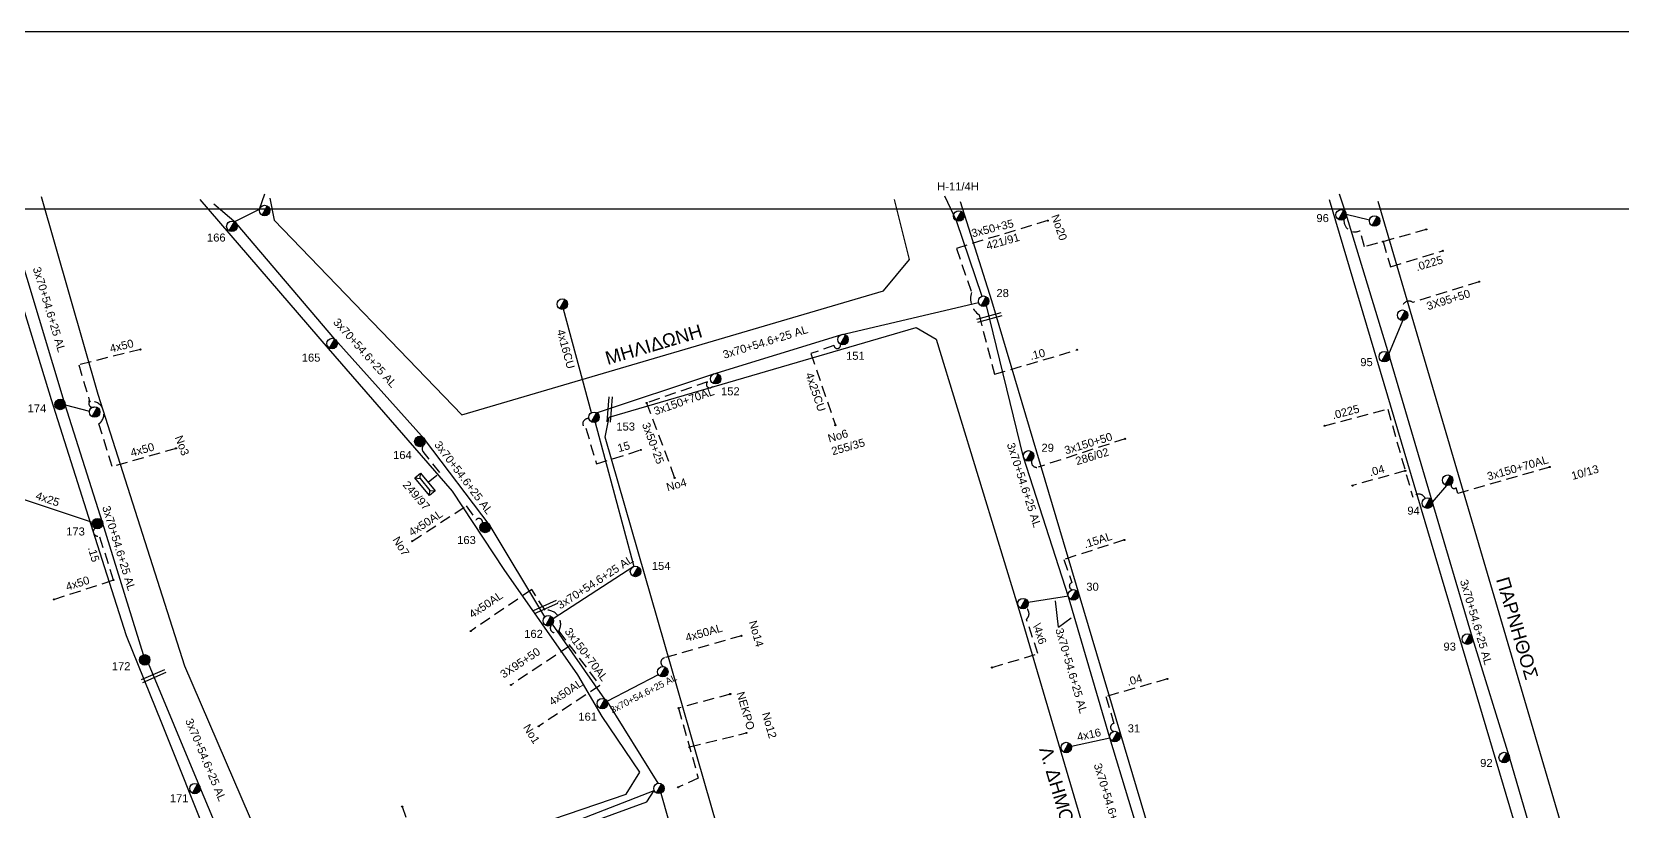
# Model space of a CAD drawing. Header units: millimetres. Extents: x 1421 to 10994, y 848 to 1896.
# Drawn here: x 9950.2 to 10307.8, y 1720.4 to 1895.5 of the extents above; entities that cross this region are included whole.
import ezdxf
from ezdxf.enums import TextEntityAlignment as Align

# ---------------------------------------------------------------- set-up
doc = ezdxf.new("R2010")
doc.units = ezdxf.units.MM
doc.linetypes.add('DASHED', pattern=[19.05, 12.7, -6.35])
for name, color, linetype, lineweight in [('.0225', 7, 'DASHED', 30), ('.04', 7, 'DASHED', 30), ('.15AL', 7, 'DASHED', 30), ('3x150+50', 7, 'Continuous', 30), ('3x150+70AL', 7, 'DASHED', 30), ('3x50+25', 7, 'Continuous', 30), ('3x70+54.6+25 AL', 7, 'SYN_LINE', 30), ('3X95+50', 7, 'Continuous', 30), ('4x120+25 AL', 7, 'SYN_LINE', 30), ('4x16', 7, 'Continuous', 30), ('4x16CU', 7, 'Continuous', 30), ('4x25', 7, 'Continuous', 30), ('4X35', 7, 'DASHED', 30), ('4x50', 7, 'Continuous', 30), ('Άγνωστα', 7, 'Continuous', 30), ('Υπόγεια Καλώδια Δικτύου ΧΤ   .10', 7, 'DASHED', 30), ('Υπόγεια καλώδια Παροχών ΧΤ   4x50AL', 7, 'DASHED', 30), ('Υπόγεια καλώδια Παροχών ΧΤ   4x6', 7, 'DASHED', 30)]:
    doc.layers.add(name, color=color, linetype=linetype, lineweight=lineweight)
for name, color, linetype in [('3x50+35CU', 7, 'Continuous'), ('Pillar', 7, 'Continuous'), ('TEXT ΚΑΛΩΔΙΩΝ', 7, 'Continuous'), ('ΑΓΝΩΣΤΟ ΕΝΑΕΡΙΟ ΚΑΛΩΔΙΟ', 7, 'Continuous'), ('ΑΓΝΩΣΤΟ ΥΠΟΓΕΙΟ ΚΑΛΩΔΙΟ', 7, 'DASHED'), ('ΝΕΚΡΟ', 7, 'DASHED'), ('Στύλος Ξύλινος', 7, 'Continuous'), ('Στύλος Ξύλινος @ 1', 7, 'Continuous'), ('Στύλος ΦΜ', 7, 'Continuous'), ('Στύλος ΦΜ @ 1', 7, 'Continuous'), ('Συνδέσεις', 7, 'Continuous'), ('Τομή', 7, 'Continuous'), ('Υποσταθμός πόλεως', 7, 'Continuous'), ('Υπόβαθρο ΔΕΗ', 7, 'Continuous')]:
    doc.layers.add(name, color=color, linetype=linetype)
doc.styles.add('arial', font='arial.ttf', dxfattribs={"height": 3})
doc.styles.get("Standard").update_dxf_attribs({"font": 'arial.ttf', "height": 1.8})
doc.linetypes.add('SYN_LINE', pattern='A,0.5,-0.0001,["/\\/\\/\\/",Standard,S=0.1,R=0,X=0,Y=-0.05],-0.25', length=0.7501)

# ---------------------------------------------------------------- blocks, each defined once
blk = doc.blocks.new('ΥΠΑΡΧΩΝ ΞΥΛΙΝΟΣ ΣΤΥΛΟΣ')
at = {"layer": 'Στύλος Ξύλινος'}
h = blk.add_hatch(color=7, dxfattribs=at)
h.paths.add_polyline_path([(-2.62, 0, 0.270008), (-1.29, -2.28), (1.3, 2.27, 0.576266)])
h.paths.add_polyline_path([(-1.29, -2.28, 0.574793), (2.62, 0, 0.268822), (1.3, 2.27)])
at = {"layer": 'Στύλος Ξύλινος', "color": 7}
blk.add_line((-1.29, -2.28), (1.3, 2.27), dxfattribs=at)
blk.add_circle((0, 0), 2.62, dxfattribs=at)
at = {"layer": 'Στύλος Ξύλινος', "color": 1, "flags": 4}
for tag, p in [('ΑΡΙΘΜΟΣ', (-4.91, 8.6)), ('ΤΥΠΟΣ', (-4.85, 3.39))]:
    blk.add_attdef(tag, p, '', height=4, dxfattribs=at)
blk = doc.blocks.new('ΥΠΑΡΧΩΝ ΤΣΙΜΕΝΤΕΝΙΟΣ ΣΤΥΛΟΣ')
at = {"layer": 'Στύλος ΦΜ'}
blk.add_hatch(color=7, dxfattribs=at).paths.add_polyline_path([(-1.29, -2.28, 0.574793), (2.62, 0, 0.268822), (1.3, 2.27)])
at = {"layer": 'Στύλος ΦΜ', "color": 7}
blk.add_line((-1.29, -2.28), (1.3, 2.27), dxfattribs=at)
blk.add_circle((0, 0), 2.62, dxfattribs=at)
at = {"layer": 'Στύλος ΦΜ', "flags": 4}
for tag, p in [('ΑΡΙΘΜΟΣ', (-4.68, 8.05)), ('ΤΥΠΟΣ', (-4.91, 3.03))]:
    blk.add_attdef(tag, p, '', height=4, dxfattribs=at)
blk = doc.blocks.new('_ΣΥΝΔΕΣΗ')
at = {"layer": 'Συνδέσεις', "linetype": 'SYN_LINE', "ltscale": 40}
blk.add_hatch(color=256, dxfattribs=at).paths.add_polyline_path([(0.5, 0, 1), (-0.5, 0, 1)])
at = {"layer": 'Συνδέσεις'}
blk.add_circle((0, 0), 0.5, dxfattribs=at)
blk = doc.blocks.new('ΤΟΜΗ')
at = {"layer": 'Τομή', "ltscale": 40}
for p, q in [((11.3, -0.6), (-11.4, -0.6)), ((11.3, -3.4), (-11.4, -3.4))]:
    blk.add_line(p, q, dxfattribs=at)
blk = doc.blocks.new('Pillar')
at = {"layer": 'Υποσταθμός πόλεως', "linetype": 'Continuous', "ltscale": 40}
blk.add_lwpolyline([(-8.6, 2.8), (8.6, 2.8), (8.6, -2.8), (-8.6, -2.8)], close=True, dxfattribs=at)
for points in [[(-5.8, 0), (-8.6, 2.8)], [(-8.6, -2.8), (-5.8, 0)], [(-5.8, 0), (5.8, 0)], [(5.8, 0), (8.6, 2.8)], [(8.6, -2.8), (5.8, 0)]]:
    blk.add_lwpolyline(points, dxfattribs=at)
at = {"layer": 'Pillar', "ltscale": 40}
blk.add_attdef('PILLAR', (-5.7, 3.7), '', height=2.52, dxfattribs=at)

msp = doc.modelspace()

# ---------------------------------------------------------------- linework, layer by layer
at = {"layer": '.0225', "color": 5, "linetype": 'DASHED', "lineweight": -3, "ltscale": 0.2}
msp.add_lwpolyline([(10254.03, 1848.4), (10255.69, 1842.77), (10267.46, 1846.33)], dxfattribs=at)
msp.add_lwpolyline([(10240.85, 1807.02), (10255.07, 1810.75), (10260.73, 1790.95, -0.609578), (10263.49, 1790.7, 1.193806)], format="xyb", dxfattribs=at)
at = {"layer": '.04', "color": 5, "linetype": 'DASHED', "lineweight": -3, "ltscale": 0.2}
msp.add_lwpolyline([(10259.03, 1796.9), (10247.14, 1793.57)], dxfattribs=at)
at = {"layer": '.04', "color": 30, "linetype": 'DASHED', "lineweight": -3, "ltscale": 0.2}
msp.add_lwpolyline([(10205.53, 1750.14), (10191.7, 1746.18), (10193.5, 1740.14, 0.815842), (10193.47, 1738.34, -11.08928)], format="xyb", dxfattribs=at)
at = {"layer": '.15AL', "color": 6, "linetype": 'DASHED', "lineweight": -3, "ltscale": 0.2}
msp.add_lwpolyline([(10158.08, 1846.89), (10161.48, 1836.99, 0.326729), (10163.19, 1831.96), (10166.64, 1818.58)], format="xyb", dxfattribs=at)
at = {"layer": '.15AL', "color": 206, "linetype": 'DASHED', "lineweight": -3, "ltscale": 0.2}
msp.add_lwpolyline([(10075.47, 1808.59, 0.921954), (10074.74, 1806.49), (10077.15, 1798.47), (10087.12, 1801.59)], format="xyb", dxfattribs=at)
at = {"layer": '.15AL', "color": 133, "linetype": 'DASHED', "lineweight": -3, "ltscale": 0.2}
msp.add_lwpolyline([(10047.87, 1789.04), (10050.08, 1785.87, -0.845952), (10051.48, 1785.16)], format="xyb", dxfattribs=at)
at = {"layer": '.15AL', "color": 30, "linetype": 'DASHED', "lineweight": -3, "ltscale": 0.2}
for points in [[(9968.53, 1772.33), (9965.41, 1782.28, -0.863269), (9964.37, 1784.02)], [(10195.85, 1781.36), (10182.27, 1776.98), (10184.07, 1771.78, 0.827077), (10184.22, 1770.18, 0.073934)]]:
    msp.add_lwpolyline(points, format="xyb", dxfattribs=at)
at = {"layer": '3x150+50', "color": 30, "linetype": 'DASHED', "lineweight": -3, "ltscale": 0.2}
msp.add_lwpolyline([(10196.03, 1804.09), (10176.46, 1797.73, -0.713507), (10175.17, 1799.44, -0.936024)], format="xyb", dxfattribs=at)
at = {"layer": '3x150+70AL', "color": 6, "linetype": 'DASHED', "lineweight": -3, "ltscale": 0.2}
msp.add_lwpolyline([(10103.36, 1816.56, -1.846219), (10102.11, 1816.88), (10088.43, 1812.15)], format="xyb", dxfattribs=at)
at = {"layer": '3x150+70AL', "color": 5, "linetype": 'DASHED', "lineweight": -3, "ltscale": 0.2}
msp.add_lwpolyline([(10291.5, 1797.75), (10270.81, 1791.81), (10270.46, 1793.08, -0.85329), (10269.44, 1794, 3.427374)], format="xyb", dxfattribs=at)
at = {"layer": '3x150+70AL', "color": 173, "linetype": 'DASHED', "lineweight": -3, "ltscale": 0.2}
msp.add_lwpolyline([(10067.24, 1762.47, 1.149577), (10068.67, 1760.88), (10077.9, 1748.66)], format="xyb", dxfattribs=at)
at = {"layer": '3x50+25', "color": 6, "linetype": 'DASHED', "lineweight": -3, "ltscale": 0.2}
msp.add_lwpolyline([(10088.43, 1812.15), (10094.73, 1795.3)], dxfattribs=at)
at = {"layer": '3x50+35CU', "color": 6, "linetype": 'DASHED', "lineweight": -3, "ltscale": 0.2}
msp.add_lwpolyline([(10178.63, 1853.11), (10158.08, 1846.89)], dxfattribs=at)
at = {"layer": '3x70+54.6+25 AL', "color": 30, "linetype": 'SYN_LINE', "lineweight": -3, "ltscale": 15}
for points in [[(9975.3, 1755.56), (9966.1, 1785.3), (9957.69, 1811.69), (9949.11, 1840.13), (9943.72, 1857.46)], [(10218.43, 1655.06), (10209.01, 1681.34), (10201.16, 1708.71), (10192.59, 1736.88), (10183.32, 1768.58), (10173.17, 1799.99), (10164.88, 1834.05)]]:
    msp.add_lwpolyline(points, dxfattribs=at)
at = {"layer": '3x70+54.6+25 AL', "color": 133, "linetype": 'SYN_LINE', "lineweight": -3, "ltscale": 15}
msp.add_lwpolyline([(10065.53, 1764.08), (10053.22, 1784.57), (10038.49, 1804.01), (10018.29, 1826.51), (9996.11, 1852.53), (9991.1, 1856.84)], dxfattribs=at)
at = {"layer": '3x70+54.6+25 AL', "color": 133, "linetype": 'SYN_LINE', "lineweight": -3, "ltscale": 5}
msp.add_lwpolyline([(9995.71, 1852.88), (10001.39, 1855.69), (10002.55, 1859.17)], dxfattribs=at)
at = {"layer": '3x70+54.6+25 AL', "color": 5, "linetype": 'SYN_LINE', "lineweight": -3, "ltscale": 15}
msp.add_lwpolyline([(10339.72, 1687.42), (10318.44, 1680.85), (10298.06, 1676.6), (10290.67, 1704.53), (10282.44, 1732.54), (10274.14, 1759.35), (10265.08, 1790.08), (10255.36, 1823.1), (10245.75, 1854.57), (10244.27, 1859.09)], dxfattribs=at)
at = {"layer": '3x70+54.6+25 AL', "color": 5, "linetype": 'SYN_LINE', "lineweight": -3, "ltscale": 7}
msp.add_lwpolyline([(10245.75, 1854.57), (10250.98, 1853.28)], dxfattribs=at)
at = {"layer": '3x70+54.6+25 AL', "color": 6, "lineweight": -3, "ltscale": 15}
msp.add_lwpolyline([(10077.19, 1809.95), (10103.31, 1818.58), (10132.11, 1827.47), (10163.05, 1834.74)], dxfattribs=at)
at = {"layer": '3x70+54.6+25 AL', "color": 5, "linetype": 'SYN_LINE', "lineweight": -3, "ltscale": 8}
msp.add_lwpolyline([(10255.36, 1823.1), (10258.45, 1830.68)], dxfattribs=at)
at = {"layer": '3x70+54.6+25 AL', "color": 173, "linetype": 'SYN_LINE', "lineweight": -3, "ltscale": 15}
for points in [[(10076.83, 1807.77), (10085.53, 1775.39), (10067.41, 1763.61)], [(10079.06, 1745.61), (10067.24, 1762.47)], [(10091.04, 1726.7), (10079.52, 1745.12), (10091.08, 1751.12)], [(10003.51, 1685.14), (10013.12, 1697.01), (10031.21, 1703.42), (10059.35, 1713.1), (10090.12, 1725.06)]]:
    msp.add_lwpolyline(points, dxfattribs=at)
at = {"layer": '3x70+54.6+25 AL', "color": 5, "linetype": 'SYN_LINE', "lineweight": -3, "ltscale": 5}
msp.add_lwpolyline([(10265.15, 1789.84), (10268.34, 1793.62)], dxfattribs=at)
at = {"layer": '3x70+54.6+25 AL', "color": 30, "linetype": 'SYN_LINE', "lineweight": -3, "ltscale": 10}
msp.add_lwpolyline([(10183.27, 1768.75), (10174.22, 1767.33)], dxfattribs=at)
at = {"layer": '3x70+54.6+25 AL', "color": 27, "linetype": 'SYN_LINE', "lineweight": -3, "ltscale": 15}
msp.add_lwpolyline([(9999.89, 1697.47), (9987.97, 1725.85), (9976.39, 1753.57)], dxfattribs=at)
at = {"layer": '3x70+54.6+25 AL', "color": 2, "linetype": 'SYN_LINE', "lineweight": -3, "ltscale": 15}
msp.add_lwpolyline([(10091.63, 1724.43), (10101.38, 1690.19), (10110.87, 1658.15), (10117.11, 1631.07)], dxfattribs=at)
at = {"layer": '3X95+50', "color": 5, "linetype": 'DASHED', "lineweight": -3, "ltscale": 0.2}
msp.add_lwpolyline([(10275.62, 1839.38), (10260.73, 1834.73, 0.78453), (10258.54, 1833.03, -32.045115)], format="xyb", dxfattribs=at)
at = {"layer": '3X95+50', "color": 173, "linetype": 'DASHED', "lineweight": -3, "ltscale": 0.2}
msp.add_lwpolyline([(10071.18, 1757.56), (10057.93, 1748.78)], dxfattribs=at)
at = {"layer": '4x120+25 AL', "color": 30, "linetype": 'SYN_LINE', "lineweight": -3, "ltscale": 15}
msp.add_lwpolyline([(9957.69, 1811.69), (9963.15, 1810.33)], dxfattribs=at)
at = {"layer": '4x120+25 AL', "color": 2, "linetype": 'SYN_LINE', "lineweight": -3, "ltscale": 15}
msp.add_lwpolyline([(10014.66, 1695.7), (10030.1, 1701.25), (10031.21, 1703.42), (10033.91, 1703.02), (10057.47, 1711.18), (10059.36, 1713.11), (10062.02, 1712.82), (10088.46, 1722.49), (10090.12, 1725.06)], dxfattribs=at)
at = {"layer": '4x16', "color": 30, "linetype": 'SYN_LINE', "lineweight": -3, "ltscale": 10}
msp.add_lwpolyline([(10192.61, 1736.82), (10183.95, 1734.92)], dxfattribs=at)
at = {"layer": '4x16CU', "color": 206, "linetype": 'SYN_LINE', "lineweight": -3, "ltscale": 15}
msp.add_lwpolyline([(10076.03, 1809.96), (10069.7, 1833.2)], dxfattribs=at)
at = {"layer": '4x25', "color": 6, "linetype": 'DASHED', "lineweight": -3, "ltscale": 0.2}
msp.add_lwpolyline([(10131.99, 1825.36, -1.132667), (10130.56, 1825.06), (10125.38, 1823.23), (10130.87, 1807.14)], format="xyb", dxfattribs=at)
at = {"layer": '4x25', "color": 30, "linetype": 'SYN_LINE', "lineweight": -3, "ltscale": 15}
msp.add_lwpolyline([(9963.8, 1785.3), (9946.53, 1791.08)], dxfattribs=at)
at = {"layer": '4X35', "color": 173, "linetype": 'DASHED', "lineweight": -3, "ltscale": 0.2}
msp.add_lwpolyline([(10033.46, 1721.44), (10038.22, 1708.05), (10032.96, 1706.14, -0.555188), (10032.2, 1704.82, 4.69676)], format="xyb", dxfattribs=at)
at = {"layer": '4x50', "color": 30, "linetype": 'DASHED', "lineweight": -3, "ltscale": 0.2}
for points in [[(9974.61, 1824.17), (9960.72, 1820.72), (9963.16, 1812.5, 0.816846), (9964.27, 1811.29, 4.684769)], [(9982.6, 1801.93), (9968.27, 1797.85), (9965.22, 1807.44, 0.786368), (9963.16, 1812.5, -1.63216)]]:
    msp.add_lwpolyline(points, format="xyb", dxfattribs=at)
msp.add_lwpolyline([(9955.13, 1768), (9968.53, 1772.33)], dxfattribs=at)
at = {"layer": 'ΑΓΝΩΣΤΟ ΕΝΑΕΡΙΟ ΚΑΛΩΔΙΟ', "color": 6, "lineweight": -3, "ltscale": 15}
msp.add_lwpolyline([(10155.42, 1858.66), (10158.04, 1853.12), (10163.82, 1836.13)], dxfattribs=at)
at = {"layer": 'ΑΓΝΩΣΤΟ ΥΠΟΓΕΙΟ ΚΑΛΩΔΙΟ', "color": 5, "linetype": 'DASHED', "lineweight": -3, "ltscale": 0.2}
msp.add_lwpolyline([(10263.76, 1851.13), (10249.82, 1847.22), (10248.88, 1850.86, -0.613286), (10245.28, 1853.55, 0.874272)], format="xyb", dxfattribs=at)
at = {"layer": 'ΑΓΝΩΣΤΟ ΥΠΟΓΕΙΟ ΚΑΛΩΔΙΟ', "color": 133, "linetype": 'DASHED', "lineweight": -3, "ltscale": 0.2}
msp.add_lwpolyline([(10039.28, 1794.33), (10041.89, 1796.5), (10038.16, 1801.24, -0.378106), (10038.24, 1802.63, 8.852575)], format="xyb", dxfattribs=at)
at = {"layer": 'ΝΕΚΡΟ', "linetype": 'DASHED', "lineweight": -3, "ltscale": 0.2}
for points in [[(10107.25, 1746.74), (10095.59, 1743.56), (10100.05, 1727.82), (10095.53, 1725.78)], [(10098.06, 1734.86), (10110.88, 1738)]]:
    msp.add_lwpolyline(points, dxfattribs=at)
at = {"layer": 'Υπόβαθρο ΔΕΗ', "lineweight": -3, "ltscale": 15}
for points in [[(10993.76, 1895.53), (8825.35, 1895.54), (8825.27, 848.33), (10993.76, 848.32)], [(10855.44, 1855.69), (8838.35, 1855.69), (8838.27, 861.33), (10836.6, 861.33)]]:
    msp.add_lwpolyline(points, close=True, dxfattribs=at)
at = {"layer": 'Υπόβαθρο ΔΕΗ', "lineweight": -3, "ltscale": 0.1}
for points in [[(9940.84, 1857.59), (9954.5, 1812.9), (9964.87, 1780.32), (9971.37, 1759.92), (9979.37, 1740.28), (9990.21, 1713.09), (9996.6, 1700.9), (9992.38, 1692.13), (9945.2, 1674.42), (9929.97, 1668.56), (9926.11, 1672.42), (9920.18, 1687.06), (9910.91, 1717.68), (9908.12, 1729.65), (9904.9, 1750.73), (9902.32, 1769.81), (9901.27, 1794.66), (9902.29, 1813.54), (9903.93, 1826.27), (9906.55, 1836.18), (9909.04, 1845.6), (9914.14, 1852.56), (9916.97, 1857.84)], [(9952.28, 1858.56), (9964.99, 1814.15), (9984.5, 1753.07), (10006.55, 1701.98), (10011.47, 1699.59), (10083.8, 1724.24), (10086.91, 1729.18), (10078.4, 1741.66), (10072.98, 1751.07), (10056.37, 1774.69), (10044.79, 1792.35), (10016.91, 1824.36), (9988.02, 1857.85)], [(10003.66, 1858.14), (10004.7, 1853.21), (10046.84, 1809.44), (10141.66, 1837.37), (10147.55, 1844.4), (10144.13, 1857.88)], [(10158.97, 1857.43), (10166, 1835.15), (10181.29, 1783.79), (10218.7, 1658.21), (10223.17, 1656.16), (10292.25, 1675.84), (10294.84, 1680.05), (10241.99, 1857.77)], [(10252.87, 1857.49), (10304.26, 1682.68), (10309.31, 1680.56), (10339.9, 1688.96)], [(10181.03, 1761.79), (10180.35, 1767.69)], [(10181.03, 1761.79), (10183.88, 1763.87)]]:
    msp.add_lwpolyline(points, dxfattribs=at)
msp.add_lwpolyline([(10080.04, 1808.99), (10149.07, 1829.11), (10153.54, 1826.49), (10172.4, 1764.75), (10204.45, 1656.29), (10202.48, 1650.09), (10132.55, 1630.48), (10128.05, 1634.51), (10079.09, 1804.46)], close=True, dxfattribs=at)
at = {"layer": 'Υπόγεια Καλώδια Δικτύου ΧΤ   .10', "color": 6, "linetype": 'DASHED', "lineweight": -3, "ltscale": 0.2}
msp.add_lwpolyline([(10166.64, 1818.58), (10185.25, 1824.09)], dxfattribs=at)
at = {"layer": 'Υπόγεια καλώδια Παροχών ΧΤ   4x50AL', "color": 133, "linetype": 'DASHED', "lineweight": -3, "ltscale": 0.2}
msp.add_lwpolyline([(10035.71, 1781.08), (10047.87, 1789.04)], dxfattribs=at)
at = {"layer": 'Υπόγεια καλώδια Παροχών ΧΤ   4x50AL', "color": 206, "linetype": 'DASHED', "lineweight": -3, "ltscale": 0.2}
for points in [[(10068.67, 1760.88, 0.623801), (10065.58, 1765.57), (10062.64, 1770.21), (10048.88, 1760.9)], [(10109.76, 1759.82), (10092.46, 1754.86, 0.734754), (10092.24, 1752.92, 1.108521)]]:
    msp.add_lwpolyline(points, format="xyb", dxfattribs=at)
at = {"layer": 'Υπόγεια καλώδια Παροχών ΧΤ   4x50AL', "color": 173, "linetype": 'DASHED', "lineweight": -3, "ltscale": 0.2}
msp.add_lwpolyline([(10077.9, 1748.66), (10064.16, 1739.49)], dxfattribs=at)
at = {"layer": 'Υπόγεια καλώδια Παροχών ΧΤ   4x6', "color": 30, "linetype": 'DASHED', "lineweight": -3, "ltscale": 0.2}
msp.add_lwpolyline([(10166.09, 1752.69), (10176.41, 1755.82), (10173.84, 1763.58, 0.505928), (10173.73, 1766.08, -4.032907)], format="xyb", dxfattribs=at)

# ---------------------------------------------------------------- block references
at = {"layer": 'Στύλος Ξύλινος @ 1', "lineweight": -3, "ltscale": 40}
ref = msp.add_blockref('ΥΠΑΡΧΩΝ ΞΥΛΙΝΟΣ ΣΤΥΛΟΣ', (9956.52, 1811.81), dxfattribs=dict(at, xscale=0.4499999999998181, yscale=0.4499999999998181, zscale=0.4499999999998181))
ref.add_attrib('ΑΡΙΘΜΟΣ', '174', (9949.23, 1810.04), dxfattribs={"layer": 'Στύλος Ξύλινος', "height": 1.8, "flags": 4})
ref = msp.add_blockref('ΥΠΑΡΧΩΝ ΞΥΛΙΝΟΣ ΣΤΥΛΟΣ', (10037.44, 1803.49), dxfattribs=dict(at, xscale=0.4499999999998181, yscale=0.4499999999998181, zscale=0.4499999999998181))
ref.add_attrib('ΑΡΙΘΜΟΣ', '164', (10031.41, 1799.55), dxfattribs={"layer": 'Στύλος Ξύλινος', "height": 1.8, "flags": 4})
ref = msp.add_blockref('ΥΠΑΡΧΩΝ ΞΥΛΙΝΟΣ ΣΤΥΛΟΣ', (9964.95, 1785.04), dxfattribs=dict(at, xscale=0.4499999999998181, yscale=0.4499999999998181, zscale=0.4499999999998181))
ref.add_attrib('ΑΡΙΘΜΟΣ', '173', (9957.9, 1782.37), dxfattribs={"layer": 'Στύλος Ξύλινος', "height": 1.8, "flags": 4})
ref = msp.add_blockref('ΥΠΑΡΧΩΝ ΞΥΛΙΝΟΣ ΣΤΥΛΟΣ', (10052.11, 1784.17), dxfattribs=dict(at, xscale=0.4499999999998181, yscale=0.4499999999998181, zscale=0.4499999999998181))
ref.add_attrib('ΑΡΙΘΜΟΣ', '163', (10045.83, 1780.45), dxfattribs={"layer": 'Στύλος Ξύλινος', "height": 1.8, "flags": 4})
ref = msp.add_blockref('ΥΠΑΡΧΩΝ ΞΥΛΙΝΟΣ ΣΤΥΛΟΣ', (9975.56, 1754.41), dxfattribs=dict(at, xscale=0.4499999999998181, yscale=0.4499999999998181, zscale=0.4499999999998181))
ref.add_attrib('ΑΡΙΘΜΟΣ', '172', (9968.16, 1752.09), dxfattribs={"layer": 'Στύλος Ξύλινος', "height": 1.8, "flags": 4})
at = {"layer": 'Στύλος ΦΜ @ 1', "color": 1, "lineweight": -3, "ltscale": 40, "xscale": 0.4499999999998181, "yscale": 0.4499999999998181, "zscale": 0.4499999999998181}
for p in [(10002.53, 1855.38), (10158.62, 1854.15), (10252.13, 1853.03), (10069.47, 1834.36), (10258.43, 1831.86), (9964.3, 1810.11), (10268.56, 1794.78), (10173.07, 1767.06), (10092.07, 1751.75), (10182.79, 1734.72), (10091.2, 1725.53)]:
    msp.add_blockref('ΥΠΑΡΧΩΝ ΤΣΙΜΕΝΤΕΝΙΟΣ ΣΤΥΛΟΣ', p, dxfattribs=at)
at = {"layer": 'Στύλος ΦΜ @ 1', "color": 1, "lineweight": -3, "ltscale": 40}
ref = msp.add_blockref('ΥΠΑΡΧΩΝ ΤΣΙΜΕΝΤΕΝΙΟΣ ΣΤΥΛΟΣ', (9995.16, 1851.83), dxfattribs=dict(at, xscale=0.4499999999998181, yscale=0.4499999999998181, zscale=0.4499999999998181))
ref.add_attrib('ΑΡΙΘΜΟΣ', '166', (9989.56, 1848.41), dxfattribs={"layer": 'Στύλος ΦΜ', "height": 1.8, "flags": 4})
ref = msp.add_blockref('ΥΠΑΡΧΩΝ ΤΣΙΜΕΝΤΕΝΙΟΣ ΣΤΥΛΟΣ', (10244.59, 1854.41), dxfattribs=dict(at, xscale=0.4499999999998181, yscale=0.4499999999998181, zscale=0.4499999999998181))
ref.add_attrib('ΑΡΙΘΜΟΣ', '96', (10239.04, 1852.79), dxfattribs={"layer": 'Στύλος ΦΜ', "height": 1.8, "flags": 4})
ref = msp.add_blockref('ΥΠΑΡΧΩΝ ΤΣΙΜΕΝΤΕΝΙΟΣ ΣΤΥΛΟΣ', (10164.2, 1835.01), dxfattribs=dict(at, xscale=0.4499999999998181, yscale=0.4499999999998181, zscale=0.4499999999998181))
ref.add_attrib('ΑΡΙΘΜΟΣ', '28', (10167.09, 1835.94), dxfattribs={"layer": 'Στύλος ΦΜ', "height": 1.8, "flags": 4})
ref = msp.add_blockref('ΥΠΑΡΧΩΝ ΤΣΙΜΕΝΤΕΝΙΟΣ ΣΤΥΛΟΣ', (10132.58, 1826.39), dxfattribs=dict(at, xscale=0.4499999999998181, yscale=0.4499999999998181, zscale=0.4499999999998181))
ref.add_attrib('ΑΡΙΘΜΟΣ', '151', (10133.27, 1821.84), dxfattribs={"layer": 'Στύλος ΦΜ', "height": 1.8, "flags": 4})
ref = msp.add_blockref('ΥΠΑΡΧΩΝ ΤΣΙΜΕΝΤΕΝΙΟΣ ΣΤΥΛΟΣ', (10017.7, 1825.49), dxfattribs=dict(at, xscale=0.4499999999998181, yscale=0.4499999999998181, zscale=0.4499999999998181))
ref.add_attrib('ΑΡΙΘΜΟΣ', '165', (10010.87, 1821.43), dxfattribs={"layer": 'Στύλος ΦΜ', "height": 1.8, "flags": 4})
ref = msp.add_blockref('ΥΠΑΡΧΩΝ ΤΣΙΜΕΝΤΕΝΙΟΣ ΣΤΥΛΟΣ', (10254.32, 1822.54), dxfattribs=dict(at, xscale=0.4499999999998181, yscale=0.4499999999998181, zscale=0.4499999999998181))
ref.add_attrib('ΑΡΙΘΜΟΣ', '95', (10248.91, 1820.42), dxfattribs={"layer": 'Στύλος ΦΜ', "height": 1.8, "flags": 4})
ref = msp.add_blockref('ΥΠΑΡΧΩΝ ΤΣΙΜΕΝΤΕΝΙΟΣ ΣΤΥΛΟΣ', (10103.95, 1817.59), dxfattribs=dict(at, xscale=0.4499999999998181, yscale=0.4499999999998181, zscale=0.4499999999998181))
ref.add_attrib('ΑΡΙΘΜΟΣ', '152', (10105.15, 1813.86), dxfattribs={"layer": 'Στύλος ΦΜ', "height": 1.8, "flags": 4})
ref = msp.add_blockref('ΥΠΑΡΧΩΝ ΤΣΙΜΕΝΤΕΝΙΟΣ ΣΤΥΛΟΣ', (10076.6, 1808.93), dxfattribs=dict(at, xscale=0.4499999999998181, yscale=0.4499999999998181, zscale=0.4499999999998181))
ref.add_attrib('ΑΡΙΘΜΟΣ', '153', (10081.62, 1805.94), dxfattribs={"layer": 'Στύλος ΦΜ', "height": 1.8, "flags": 4})
ref = msp.add_blockref('ΥΠΑΡΧΩΝ ΤΣΙΜΕΝΤΕΝΙΟΣ ΣΤΥΛΟΣ', (10174.32, 1800.25), dxfattribs=dict(at, xscale=0.4499999999998181, yscale=0.4499999999998181, zscale=0.4499999999998181))
ref.add_attrib('ΑΡΙΘΜΟΣ', '29', (10177.21, 1801.18), dxfattribs={"layer": 'Στύλος ΦΜ', "height": 1.8, "flags": 4})
ref = msp.add_blockref('ΥΠΑΡΧΩΝ ΤΣΙΜΕΝΤΕΝΙΟΣ ΣΤΥΛΟΣ', (10263.99, 1789.63), dxfattribs=dict(at, xscale=0.4499999999998181, yscale=0.4499999999998181, zscale=0.4499999999998181))
ref.add_attrib('ΑΡΙΘΜΟΣ', '94', (10259.49, 1787.04), dxfattribs={"layer": 'Στύλος ΦΜ', "height": 1.8, "flags": 4})
ref = msp.add_blockref('ΥΠΑΡΧΩΝ ΤΣΙΜΕΝΤΕΝΙΟΣ ΣΤΥΛΟΣ', (10085.93, 1774.28), dxfattribs=dict(at, xscale=0.4499999999998181, yscale=0.4499999999998181, zscale=0.4499999999998181))
ref.add_attrib('ΑΡΙΘΜΟΣ', '154', (10089.6, 1774.63), dxfattribs={"layer": 'Στύλος ΦΜ', "height": 1.8, "flags": 4})
ref = msp.add_blockref('ΥΠΑΡΧΩΝ ΤΣΙΜΕΝΤΕΝΙΟΣ ΣΤΥΛΟΣ', (10184.41, 1769.02), dxfattribs=dict(at, xscale=0.4499999999998181, yscale=0.4499999999998181, zscale=0.4499999999998181))
ref.add_attrib('ΑΡΙΘΜΟΣ', '30', (10187.3, 1769.95), dxfattribs={"layer": 'Στύλος ΦΜ', "height": 1.8, "flags": 4})
ref = msp.add_blockref('ΥΠΑΡΧΩΝ ΤΣΙΜΕΝΤΕΝΙΟΣ ΣΤΥΛΟΣ', (10066.31, 1763.19), dxfattribs=dict(at, xscale=0.4499999999998181, yscale=0.4499999999998181, zscale=0.4499999999998181))
ref.add_attrib('ΑΡΙΘΜΟΣ', '162', (10060.9, 1759.36), dxfattribs={"layer": 'Στύλος ΦΜ', "height": 1.8, "flags": 4})
ref = msp.add_blockref('ΥΠΑΡΧΩΝ ΤΣΙΜΕΝΤΕΝΙΟΣ ΣΤΥΛΟΣ', (10272.99, 1759.08), dxfattribs=dict(at, xscale=0.4499999999998181, yscale=0.4499999999998181, zscale=0.4499999999998181))
ref.add_attrib('ΑΡΙΘΜΟΣ', '93', (10267.62, 1756.5), dxfattribs={"layer": 'Στύλος ΦΜ', "height": 1.8, "flags": 4})
ref = msp.add_blockref('ΥΠΑΡΧΩΝ ΤΣΙΜΕΝΤΕΝΙΟΣ ΣΤΥΛΟΣ', (10078.47, 1744.59), dxfattribs=dict(at, xscale=0.4499999999998181, yscale=0.4499999999998181, zscale=0.4499999999998181))
ref.add_attrib('ΑΡΙΘΜΟΣ', '161', (10073.07, 1740.75), dxfattribs={"layer": 'Στύλος ΦΜ', "height": 1.8, "flags": 4})
ref = msp.add_blockref('ΥΠΑΡΧΩΝ ΤΣΙΜΕΝΤΕΝΙΟΣ ΣΤΥΛΟΣ', (10193.72, 1737.19), dxfattribs=dict(at, xscale=0.4499999999998181, yscale=0.4499999999998181, zscale=0.4499999999998181))
ref.add_attrib('ΑΡΙΘΜΟΣ', '31', (10196.61, 1738.12), dxfattribs={"layer": 'Στύλος ΦΜ', "height": 1.8, "flags": 4})
ref = msp.add_blockref('ΥΠΑΡΧΩΝ ΤΣΙΜΕΝΤΕΝΙΟΣ ΣΤΥΛΟΣ', (10281.27, 1732.46), dxfattribs=dict(at, xscale=0.4499999999998181, yscale=0.4499999999998181, zscale=0.4499999999998181))
ref.add_attrib('ΑΡΙΘΜΟΣ', '92', (10275.87, 1730.35), dxfattribs={"layer": 'Στύλος ΦΜ', "height": 1.8, "flags": 4})
ref = msp.add_blockref('ΥΠΑΡΧΩΝ ΤΣΙΜΕΝΤΕΝΙΟΣ ΣΤΥΛΟΣ', (9986.85, 1725.49), dxfattribs=dict(at, xscale=0.4499999999998181, yscale=0.4499999999998181, zscale=0.4499999999998181))
ref.add_attrib('ΑΡΙΘΜΟΣ', '171', (9981.21, 1722.41), dxfattribs={"layer": 'Στύλος ΦΜ', "height": 1.8, "flags": 4})
at = {"layer": 'Συνδέσεις', "lineweight": -3, "xscale": 0.25, "yscale": 0.25, "zscale": 0.25}
for p in [(10178.63, 1853.11), (10263.76, 1851.14), (10254.03, 1848.4), (10267.46, 1846.33), (10275.62, 1839.39), (9974.61, 1824.17), (10185.25, 1824.1), (9963.16, 1812.5), (10088.43, 1812.16), (10130.87, 1807.15), (10240.85, 1807.02), (10196.03, 1804.09), (9982.6, 1801.94), (10087.12, 1801.59), (10094.73, 1795.3), (10259.03, 1796.9), (10291.5, 1797.75), (10247.14, 1793.57), (10035.71, 1781.08), (10195.85, 1781.36), (9968.53, 1772.34), (9955.13, 1768), (10048.88, 1760.9), (10068.67, 1760.89), (10109.76, 1759.82), (10166.09, 1752.69), (10057.93, 1748.79), (10205.53, 1750.14), (10107.13, 1746.71), (10107.25, 1746.74), (10095.59, 1743.56), (10064.16, 1739.5), (10110.88, 1738), (10110.88, 1738), (10098.06, 1734.86), (10098.09, 1734.74), (10095.53, 1725.78), (10095.53, 1725.78), (10033.46, 1721.44)]:
    msp.add_blockref('_ΣΥΝΔΕΣΗ', p, dxfattribs=at)
at = {"layer": 'Τομή', "lineweight": -3, "xscale": 0.2499999999999998, "yscale": 0.2499999999999998, "zscale": 0.2499999999999998}
for p, rotation in [((10165.64, 1830.92), 195.2929055872064), ((10079.58, 1810.74), 85.4254323197985), ((10065.89, 1765.87), 203.7587542137331), ((9977.8, 1750.33), 203.7587542137331)]:
    msp.add_blockref('ΤΟΜΗ', p, dxfattribs=dict(at, rotation=rotation))
at = {"layer": 'Υπόβαθρο ΔΕΗ', "color": 206, "linetype": 'Continuous', "lineweight": -3, "ltscale": 0.2, "xscale": 0.3, "yscale": 0.3, "rotation": 309.4754728122009}
msp.add_blockref('Pillar', (10038.59, 1793.84), dxfattribs=at)

# ---------------------------------------------------------------- texts
at = {"layer": '3x50+35CU', "lineweight": -3, "ltscale": 15, "style": 'arial'}
for s, rotation, p in [('3x50+35', 14.0592, (10166.2, 1851.4)), (' .0225', 16.8431, (10264.07, 1843.43)), ('3X95+50', 17.3564, (10268.71, 1835.34)), ('3x70+54.6+25 AL', 17.1485, (10115.11, 1825.85)), ('.10', 14.0592, (10176.3, 1823.08)), ('4x25CU', 288.8555, (10126.42, 1814.61)), ('3x150+70AL', 19.0643, (10096.82, 1812.55)), ('.0225', 14.6916, (10245.61, 1810.13)), ('3x50+25', 290.5044, (10089.89, 1803.1)), ('3x70+54.6+25 AL', 307.1487, (10047.29, 1795.38)), ('3x70+54.6+25 AL', 287.9113, (10173.31, 1793.7)), ('3x150+50', 17.03, (10187.75, 1803.06)), ('3x150+70AL', 16.0266, (10284.29, 1797.55)), ('4x50AL', 33.1953, (10038.72, 1785.2)), ('.15AL', 17.8606, (10189.87, 1781.32)), ('\\4x6', 288.3177, (10176.83, 1760.27)), ('3x70+54.6+25 AL', 286.2956, (10183.96, 1751.98)), ('.04', 15.9706, (10198.12, 1749.89)), ('4x16', 12.3835, (10187.89, 1737.63)), ('3x70+54.6+25 AL', 286.917, (10192.7, 1721.62))]:
    msp.add_text(s, height=1.8, rotation=rotation, dxfattribs=at).set_placement(p, align=Align.MIDDLE_CENTER)
at = {"layer": 'TEXT ΚΑΛΩΔΙΩΝ', "lineweight": -3, "ltscale": 15, "style": 'arial'}
for s, height, rotation, p in [('3x70+54.6+25 AL', 1.8, 286.7945, (9954.1, 1833.16)), ('4x16CU', 1.8, 285.2371, (10070.26, 1824.27)), ('4x50', 1.8, 13.9673, (9970.36, 1824.97)), ('4x50', 1.8, 15.8966, (9975.02, 1801.65)), ('.04', 1.8, 15.6456, (10252.6, 1796.97)), ('4x25', 1.8, 341.4768, (9953.74, 1790.57)), ('3x70+54.6+25 AL', 1.8, 287.1808, (9969.77, 1779.52)), ('.15', 1.8, 286.0675, (9964.1, 1778.16)), ('3x70+54.6+25 AL', 1.8, 33.0189, (10076.83, 1771.89)), ('4x50', 1.8, 17.9167, (9960.46, 1771.62)), ('3x70+54.6+25 AL', 1.8, 286.4198, (10274.97, 1762.89)), ('3x150+70AL', 1.8, 307.0392, (10074.88, 1755.65)), ('3x70+54.6+25 AL', 1.5, 27.4336, (10087.69, 1746.81)), ('3x70+54.6+25 AL', 1.8, 292.6664, (9989.28, 1731.98))]:
    msp.add_text(s, height=height, rotation=rotation, dxfattribs=at).set_placement(p, align=Align.MIDDLE_CENTER)
at = {"layer": 'TEXT ΚΑΛΩΔΙΩΝ', "lineweight": -3, "ltscale": 0.2, "style": 'arial'}
for s, rotation, p in [(' 3x70+54.6+25 AL', 311.9196, (10024.87, 1823.68)), ('  4x50AL', 34.0832, (10051.7, 1766.43)), ('   4x50AL', 15.9863, (10100.29, 1760.23)), ('3X95+50', 33.5375, (10059.99, 1753.75)), ('   4x50AL', 33.7203, (10069.36, 1746.57))]:
    msp.add_text(s, height=1.8, rotation=rotation, dxfattribs=at).set_placement(p, align=Align.MIDDLE_CENTER)
at = {"layer": 'Άγνωστα', "lineweight": -3, "ltscale": 0.2, "insert": (10153.77, 1861.71), "char_height": 1.8, "width": 18.6352, "attachment_point": 1, "style": 'arial'}
msp.add_mtext('H-11/4H', dxfattribs=at)
at = {"layer": 'Άγνωστα', "lineweight": -3, "ltscale": 0.2, "char_height": 1.8, "width": 18.6352, "attachment_point": 1, "style": 'arial'}
for s, insert, rotation in [('No20', (10181.1, 1854.74), 288.9469), ('421/91', (10164.58, 1848.24), 16), ('No6\\P255/35', (10128.97, 1804.99), 16), ('No3', (9983.99, 1805.06), 290.8435), ('15', (10081.67, 1802.8), 16), ('286/02', (10184.67, 1799.87), 17), ('10/13', (10296.16, 1796.56), 16), ('249/97', (10034.83, 1794.85), 310.8933), ('No4', (10092.66, 1794.02), 16), ('No7', (10032.75, 1782.38), 302), ('No14', (10113.14, 1763.44), 286), ('ΝΕΚΡΟ', (10110.36, 1747.46), 286), ('No12', (10116.07, 1742.86), 286), ('No1', (10062.11, 1740.22), 302)]:
    msp.add_mtext(s, dxfattribs=dict(at, insert=insert, rotation=rotation))
at = {"layer": 'Υπόβαθρο ΔΕΗ', "lineweight": -3, "ltscale": 0.1, "style": 'arial'}
for s, rotation, p in [('ΜΗΛΙΔΩΝΗ', 16.4167, (10090.01, 1825.28)), ('ΠΑΡΝΗΘΟΣ', 286.3821, (10284.2, 1761.53)), ('Λ. ΔΗΜΟΚΡΑΤΙΑΣ', 286.4643, (10183.11, 1717.93))]:
    msp.add_text(s, height=3, rotation=rotation, dxfattribs=at).set_placement(p, align=Align.MIDDLE_CENTER)

doc.saveas('drawing.dxf')
